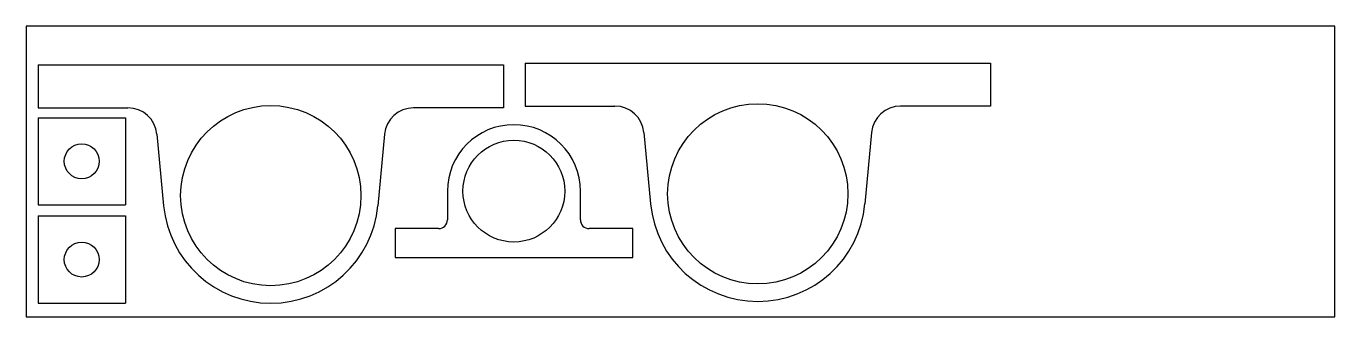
# Model space of a CAD drawing. Header units: millimetres. Extents: x 0 to 450, y 0 to 100.
import ezdxf

# ---------------------------------------------------------------- set-up
doc = ezdxf.new("R2010")
doc.units = ezdxf.units.MM
doc.header["$MEASUREMENT"] = 0

msp = doc.modelspace()

# ---------------------------------------------------------------- linework, layer by layer
at = {"color": 7, "linetype": 'Continuous', "lineweight": 25}
for p, q in [((4.11, 86.7), (4.11, 71.89)), ((4.11, 86.7), (164.11, 86.7)), ((164.11, 86.7), (164.11, 71.89)), ((171.57, 87.31), (171.57, 72.5)), ((171.57, 87.31), (331.57, 87.31)), ((331.57, 87.31), (331.57, 72.5)), ((171.57, 72.5), (202.46, 72.5)), ((331.57, 72.5), (300.67, 72.5)), ((4.11, 71.89), (35, 71.89)), ((4.11, 68.5), (34.11, 68.5)), ((4.11, 68.5), (4.11, 38.5)), ((34.11, 68.5), (34.11, 38.5)), ((164.11, 71.89), (133.21, 71.89)), ((212.42, 63.44), (214.73, 38.85)), ((290.72, 63.44), (288.41, 38.85)), ((44.96, 62.83), (47.27, 38.24)), ((123.25, 62.83), (120.94, 38.24)), ((144.83, 43.24), (144.83, 33.37)), ((190.57, 33.37), (190.57, 43.24)), ((4.11, 38.5), (34.11, 38.5)), ((4.11, 34.7), (34.11, 34.7)), ((4.11, 34.7), (4.11, 4.7)), ((34.11, 34.7), (34.11, 4.7)), ((141.83, 30.37), (126.83, 30.37)), ((126.83, 30.37), (126.83, 20.37)), ((208.57, 30.37), (193.57, 30.37)), ((208.57, 20.37), (208.57, 30.37)), ((126.83, 20.37), (208.57, 20.37)), ((4.11, 4.7), (34.11, 4.7))]:
    msp.add_line(p, q, dxfattribs=at)
msp.add_lwpolyline([(0, 0), (450, 0), (450, 100), (0, 100)], close=True)
for centre, radius in [((84.11, 41.7), 31), ((251.57, 42.31), 31), ((19.11, 53.5), 6), ((167.7, 43.24), 17.5), ((19.11, 19.7), 6)]:
    msp.add_circle(centre, radius, dxfattribs=at)
for centre, radius, start, end in [((202.46, 62.5), 10, 5.368, 90), ((300.67, 62.5), 10, 90, 174.632), ((35, 61.89), 10, 5.368, 90), ((133.21, 61.89), 10, 90, 174.632), ((167.7, 43.24), 22.87, 0, 180), ((84.11, 41.7), 37, 185.368, 354.632), ((251.57, 42.31), 37, 185.368, 354.632), ((141.83, 33.37), 3, 270, 0), ((193.57, 33.37), 3, 180, 270)]:
    msp.add_arc(centre, radius, start, end, dxfattribs=at)

doc.saveas('drawing.dxf')
